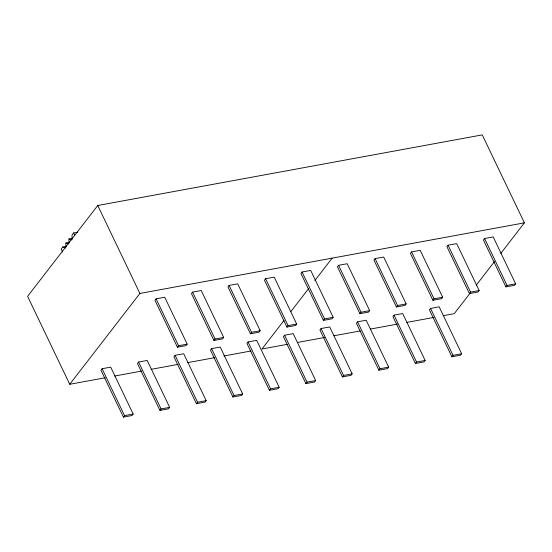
<?xml version="1.0" encoding="UTF-8"?>
<svg xmlns="http://www.w3.org/2000/svg" width="552" height="552" viewBox="0 0 552 552"><rect width="100%" height="100%" fill="white"/><g stroke="black" fill="none" stroke-linecap="round" stroke-linejoin="round"><path stroke-width="0.83" d="M69.221 242.383L65.867 242.997L65.729 247.952L62.769 247.013L61.217 249.014L62.693 252.105M68.855 243.115L68.965 238.982L72.319 238.367M77.811 232.192L73.616 232.958L72.07 234.966L71.932 239.927L68.965 238.982M500.837 253.347L524.4 222.842L482.262 134.895L97.759 205.496L27.6 296.334L69.738 384.282L105.308 377.747M69.738 384.282L139.897 293.443L524.4 222.842M102.092 368.736L100.954 370.199L123.427 417.105L132.052 415.525L133.184 414.055L110.71 367.149L102.092 368.736L124.566 415.635L123.427 417.105M156.092 298.811L154.96 300.281L177.433 347.187L186.052 345.607L187.19 344.137L164.717 297.231L156.092 298.811L178.565 345.718L177.433 347.187M138.586 362.029L137.455 363.499L159.928 410.405L168.546 408.818L169.678 407.355L147.205 360.449L138.586 362.029L161.06 408.935L159.928 410.405M192.593 292.111L191.454 293.581L213.928 340.487L222.553 338.9L223.684 337.438L201.211 290.531L192.593 292.111L215.066 339.018L213.928 340.487M175.081 355.329L173.949 356.799L196.422 403.705L205.04 402.118L206.179 400.655L183.706 353.749L175.081 355.329L197.554 402.236L196.422 403.705M229.087 285.412L227.955 286.881L250.429 333.787L259.047 332.2L260.178 330.731L237.705 283.832L229.087 285.412L251.56 332.318L250.429 333.787M211.582 348.629L210.443 350.099L232.916 396.998L241.541 395.418L242.673 393.949L220.2 347.049L211.582 348.629L234.055 395.536L232.916 396.998M265.581 278.712L264.449 280.181L286.923 327.081L295.541 325.501L296.679 324.031L274.206 277.125L265.581 278.712L288.054 325.618L286.923 327.081M248.076 341.929L246.944 343.399L269.417 390.298L278.035 388.718L279.167 387.249L256.694 340.342L248.076 341.929L270.549 388.829L269.417 390.298M302.075 272.012L300.943 273.475L323.417 320.381L332.042 318.801L333.173 317.331L310.7 270.425L302.075 272.012L324.548 318.911L323.417 320.381M283.976 320.505L261.986 348.981L287.392 344.317M290.787 311.694L308.589 288.648M314.868 280.513L332.152 258.143M284.57 335.23L283.438 336.692L305.911 383.599L314.53 382.018L315.668 380.549L293.195 333.643L284.57 335.23L307.043 382.129L305.911 383.599M338.576 265.305L337.438 266.775L359.911 313.681L368.536 312.101L369.667 310.631L347.194 263.725L338.576 265.305L361.049 312.211L359.911 313.681M321.064 328.523L319.932 329.992L342.406 376.899L351.024 375.312L352.162 373.849L329.689 326.943L321.064 328.523L343.537 375.429L342.406 376.899M375.07 258.605L373.939 260.075L396.412 306.981L405.03 305.394L406.162 303.931L383.688 257.025L375.07 258.605L397.543 305.511L396.412 306.981M357.565 321.823L356.426 323.293L378.9 370.199L387.525 368.612L388.656 367.142L366.183 320.243L357.565 321.823L380.038 368.729L378.9 370.199M411.564 251.905L410.433 253.375L432.906 300.281L441.524 298.694L442.663 297.224L420.189 250.325L411.564 251.905L434.038 298.811L432.906 300.281M394.059 315.123L392.927 316.593L415.401 363.492L424.019 361.912L425.15 360.442L402.677 313.536L394.059 315.123L416.532 362.029L415.401 363.492M448.065 245.205L446.927 246.675L469.4 293.574L478.025 291.994L479.157 290.524L456.683 243.618L448.065 245.205L470.539 292.111L469.4 293.574M430.553 308.423L429.421 309.886L451.895 356.792L460.513 355.212L461.651 353.742L439.178 306.836L430.553 308.423L453.026 355.322L451.895 356.792M484.559 238.505L483.428 239.968L505.894 286.874L514.519 285.294L515.651 283.825L493.177 236.918L484.559 238.505L507.033 285.405L505.894 286.874M470.47 292.663L454.241 313.681L443.228 315.703M476.231 285.205L494.557 261.482M62.769 247.013L66.123 246.392M178.565 345.718L187.19 344.137M215.066 339.018L223.684 337.438M251.56 332.318L260.178 330.731M288.054 325.618L296.679 324.031M324.548 318.911L333.173 317.331M361.049 312.211L369.667 310.631M397.543 305.511L406.162 303.931M434.038 298.811L442.663 297.224M470.539 292.111L479.157 290.524M507.033 285.405L515.651 283.825M114.623 376.036L141.726 371.061M151.041 369.35L178.144 364.375M187.459 362.664L214.562 357.689M223.877 355.978L250.981 351.003M297.556 342.447L324.659 337.472M333.974 335.761L360.228 330.938M370.392 329.075L397.495 324.1M406.81 322.389L433.913 317.414M124.566 415.635L133.184 414.055M161.06 408.935L169.678 407.355M197.554 402.236L206.179 400.655M234.055 395.536L242.673 393.949M270.549 388.829L279.167 387.249M307.043 382.129L315.668 380.549M343.537 375.429L352.162 373.849M380.038 368.729L388.656 367.142M416.532 362.029L425.15 360.442M453.026 355.322L461.651 353.742M65.867 242.997L68.828 243.936M97.759 205.496L139.897 293.443M73.616 232.958L74.727 235.276"/></g></svg>
